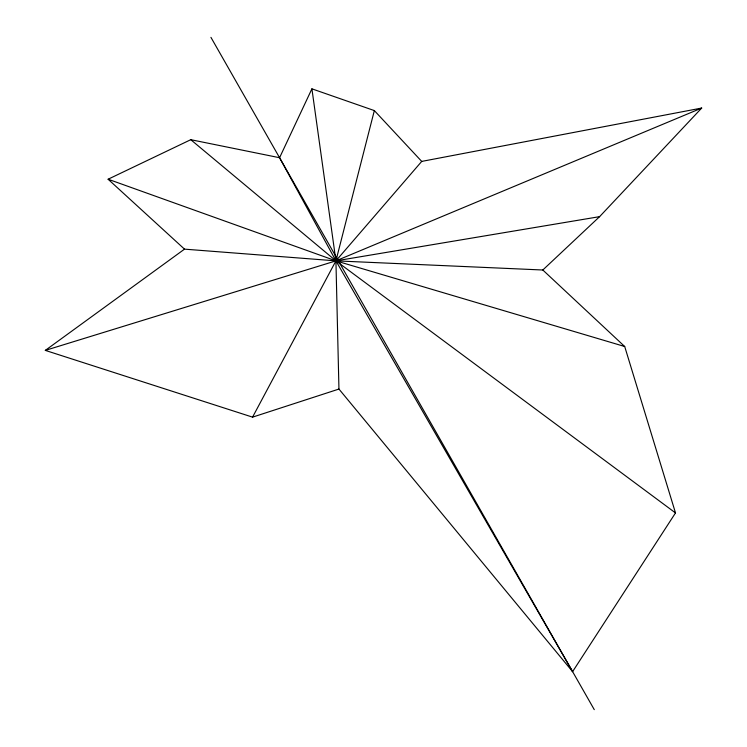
<?xml version="1.0" encoding="UTF-8"?>
<svg xmlns="http://www.w3.org/2000/svg" width="747" height="747" viewBox="0 0 747 747"><rect width="100%" height="100%" fill="white"/><g stroke="black" fill="none" stroke-linecap="round" stroke-linejoin="round"><path stroke-width="1.12" d="M374.34 110.584L335.926 260.862L252.561 417.143L45.306 350.39L184.509 249.143L335.926 260.862L542.817 270.003L624.697 346.505L675.503 512.928L572.604 671.637L338.951 389.056L335.926 260.862L311.91 88.828L374.34 110.584L421.719 161.408L701.694 108.054L599.608 216.649L542.817 270.003M572.604 671.637L335.926 260.862L279.574 157.72L311.91 88.828M421.719 161.408L335.926 260.862L45.306 350.39M184.509 249.143L108.11 179.224L190.774 139.689L279.574 157.72M701.694 108.054L335.926 260.862L108.11 179.224M252.561 417.143L338.951 389.056M599.608 216.649L335.926 260.862L190.774 139.689M624.697 346.505L335.926 260.862L675.503 512.928M210.934 37.35L594.276 709.65"/></g></svg>
